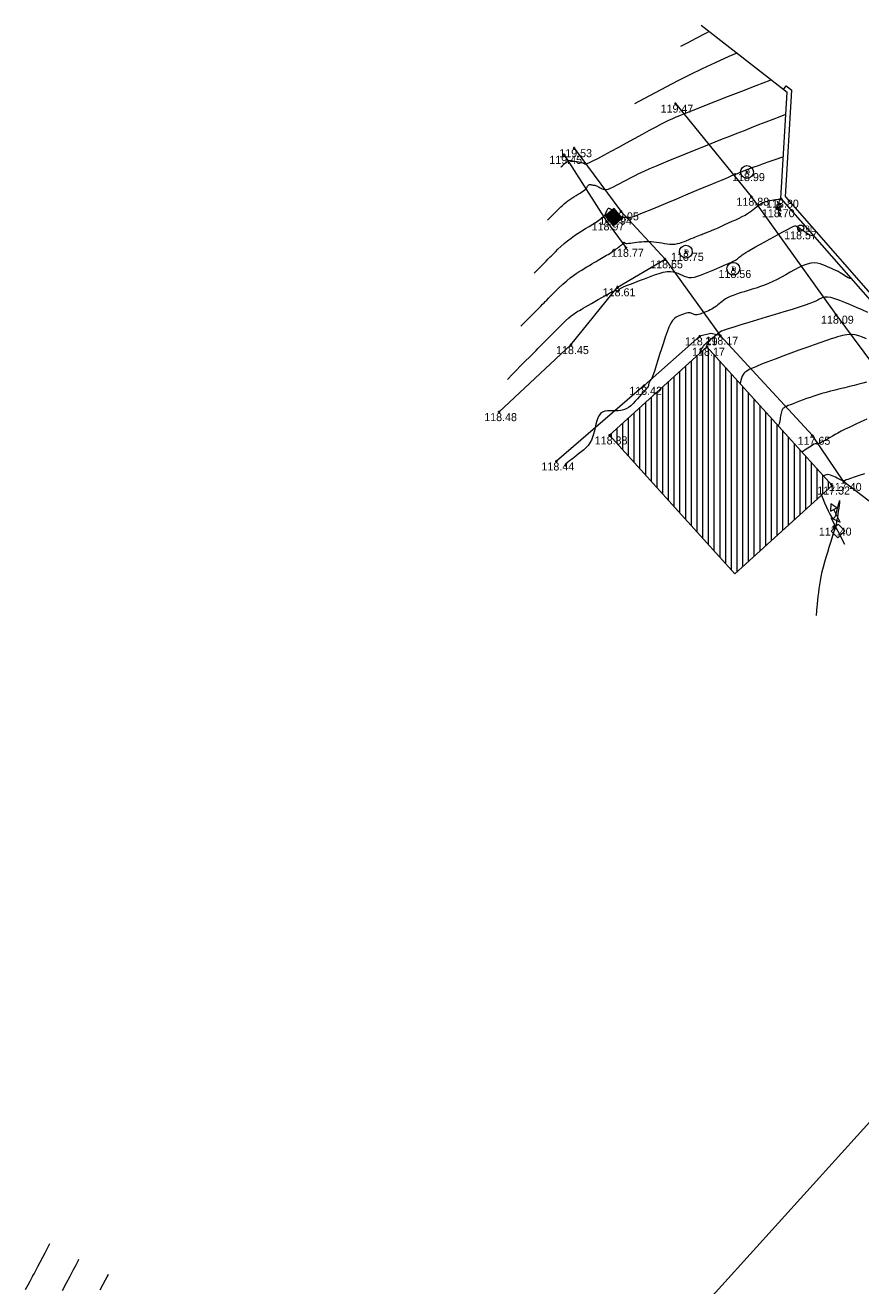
# Model space of a CAD drawing. Extents: x -196763 to -87623, y -65703 to -55832.
# Drawn here: x -87729.2 to -87692.5, y -65492.2 to -65437 of the extents above; entities that cross this region are included whole.
import ezdxf
from ezdxf.enums import TextEntityAlignment as Align

# ---------------------------------------------------------------- set-up
doc = ezdxf.new("R2010")
doc.units = 0
doc.header["$MEASUREMENT"] = 0
doc.header["$PDMODE"] = 34
doc.header["$PDSIZE"] = 0.05
for name, color, linetype in [('0_PROPfinal', 4, 'Continuous'), ('AG_BOCA_INCENDIO', 7, 'Continuous'), ('CV', 8, 'Continuous'), ('CVD', 6, 'Continuous'), ('LEVTP_BERMA', 6, 'Continuous'), ('LEVTP_EDIF', 3, 'Continuous'), ('LEVTP_ELEC_POSTE_MEDIA_TENSAO', 7, 'Continuous'), ('LEVTP_MURO', 1, 'Continuous'), ('LEVTP_SAN_DOM_CX', 7, 'Continuous'), ('LEVTP_SAN_PLUV_SARJETA', 7, 'Continuous'), ('POINTS', 2, 'Continuous'), ('Z', 1, 'Continuous')]:
    doc.layers.add(name, color=color, linetype=linetype)
doc.styles.add('TIMES NEW ROMAN', font='times.ttf')

# ---------------------------------------------------------------- blocks, each defined once
blk = doc.blocks.new('BOCA DE INCENDIO REDONDA')
at = {"layer": 'AG_BOCA_INCENDIO'}
blk.add_circle((0, 0), 0.134, dxfattribs=at)
at = {"layer": 'AG_BOCA_INCENDIO', "style": 'TIMES NEW ROMAN'}
blk.add_text('BI', height=0.2, dxfattribs=at).set_placement((0.197, -0.097))
blk = doc.blocks.new('POSTE MEDIA TENSAO')
at = {"layer": 'LEVTP_ELEC_POSTE_MEDIA_TENSAO'}
for p, q in [((-0.092, -0.29), (0.092, 0.29)), ((0.092, 0.29), (0.158, 0.094)), ((0.158, 0.094), (0.246, 0.366))]:
    blk.add_line(p, q, dxfattribs=at)
blk.add_lwpolyline([(0.285, 0.492), (0.177, 0.391), (0.318, 0.348)], close=True, dxfattribs=at)
for points in [[(-0.1, 0.095), (0.1, 0.095)], [(-0.1, -0.095), (-0.1, 0.095)], [(0.1, -0.095), (0.1, 0.095)], [(-0.1, -0.095), (0.1, -0.095)]]:
    blk.add_lwpolyline(points, dxfattribs=at)
blk = doc.blocks.new('SARG RECT')
at = {"layer": 'LEVTP_SAN_PLUV_SARJETA'}
for p, q in [((-0.348, 0.348), (-0.348, 0)), ((0.348, 0.348), (-0.348, 0.348)), ((0.348, 0.29), (-0.348, 0.29)), ((0.348, 0.232), (-0.348, 0.232)), ((0.348, 0.174), (-0.348, 0.174)), ((0.348, 0.116), (-0.348, 0.116)), ((0.348, 0.058), (-0.348, 0.058)), ((-0.348, 0), (0.348, 0)), ((0.348, 0), (0.348, 0.348))]:
    blk.add_line(p, q, dxfattribs=at)
blk = doc.blocks.new('CX DOM RED')
at = {"layer": 'LEVTP_SAN_DOM_CX'}
blk.add_circle((118.482, -75.333), 0.28, dxfattribs=at)
at = {"layer": 'LEVTP_SAN_DOM_CX', "style": 'TIMES NEW ROMAN'}
blk.add_text('D', height=0.2, dxfattribs=at).set_placement((118.389, -75.43))

msp = doc.modelspace()

# ---------------------------------------------------------------- hatches: boundary and pattern name
at = {"layer": 'LEVTP_EDIF', "linetype": 'Continuous'}
h = msp.add_hatch(dxfattribs=at)
h.set_pattern_fill('ANSI31', color=5, scale=2, angle=45)
h.set_pattern_definition([(90, (134.19676, 148.2944), (-0.25, -8e-13), [])])
h.paths.add_polyline_path([(-87699.374, -65451.011), (-87703.631, -65454.886), (-87698.159, -65460.951), (-87693.902, -65457.076)])
h.paths.add_polyline_path([(-87701.156, -65456.362), (-87695.534, -65456.362), (-87695.534, -65455.508), (-87701.156, -65455.508)], flags=24)

# ---------------------------------------------------------------- linework, layer by layer
at = {"layer": '0_PROPfinal', "linetype": 'Continuous'}
msp.add_ray((-87789.64, -65592.525), (0.6709838, 0.741472), dxfattribs=at)
at = {"layer": 'CV', "linetype": 'Continuous'}
for points in [[(-87699.275, -65437.23, 0), (-87699.437, -65437.317, 0), (-87699.857, -65437.54, 0), (-87700.237, -65437.738, 0), (-87700.531, -65437.885, 0)], [(-87698.061, -65438.177, 0), (-87698.418, -65438.327, 0), (-87699.018, -65438.591, 0), (-87699.018, -65438.591, 0), (-87699.584, -65438.854, 0), (-87700.123, -65439.119, 0), (-87700.641, -65439.383, 0), (-87701.144, -65439.648, 0), (-87701.641, -65439.913, 0), (-87701.641, -65439.913, 0), (-87702.133, -65440.175, 0), (-87702.548, -65440.395, 0)], [(-87705.754, -65443.158, 0), (-87705.742, -65443.145, 0), (-87705.733, -65443.136, 0), (-87705.722, -65443.125, 0), (-87705.711, -65443.114, 0), (-87705.7, -65443.103, 0), (-87705.691, -65443.094, 0), (-87705.691, -65443.094, 0), (-87705.685, -65443.088, 0), (-87705.681, -65443.083, 0), (-87705.677, -65443.08, 0), (-87705.672, -65443.075, 0), (-87705.666, -65443.069, 0), (-87705.666, -65443.069, 0), (-87705.657, -65443.06, 0), (-87705.646, -65443.048, 0), (-87705.632, -65443.036, 0), (-87705.617, -65443.022, 0), (-87705.602, -65443.009, 0), (-87705.602, -65443.009, 0), (-87705.586, -65442.997, 0), (-87705.569, -65442.985, 0), (-87705.552, -65442.975, 0), (-87705.536, -65442.964, 0), (-87705.519, -65442.954, 0), (-87705.519, -65442.954, 0), (-87705.502, -65442.943, 0), (-87705.486, -65442.933, 0), (-87705.471, -65442.924, 0), (-87705.458, -65442.915, 0), (-87705.447, -65442.907, 0), (-87705.447, -65442.907, 0), (-87705.439, -65442.901, 0), (-87705.434, -65442.895, 0), (-87705.43, -65442.89, 0), (-87705.427, -65442.885, 0), (-87705.426, -65442.881, 0), (-87705.426, -65442.881, 0), (-87705.423, -65442.877, 0), (-87705.419, -65442.873, 0), (-87705.41, -65442.871, 0), (-87705.393, -65442.87, 0), (-87705.367, -65442.872, 0), (-87705.367, -65442.872, 0), (-87705.33, -65442.876, 0), (-87705.284, -65442.882, 0), (-87705.23, -65442.891, 0), (-87705.172, -65442.9, 0), (-87705.111, -65442.91, 0), (-87705.111, -65442.91, 0), (-87705.05, -65442.92, 0), (-87704.991, -65442.93, 0), (-87704.936, -65442.94, 0), (-87704.886, -65442.95, 0), (-87704.843, -65442.96, 0), (-87704.843, -65442.96, 0), (-87704.808, -65442.969, 0), (-87704.78, -65442.979, 0), (-87704.758, -65442.989, 0), (-87704.739, -65442.998, 0), (-87704.722, -65443.008, 0), (-87704.722, -65443.008, 0), (-87704.703, -65443.016, 0), (-87704.671, -65443.016, 0), (-87704.612, -65443, 0), (-87704.513, -65442.96, 0), (-87704.36, -65442.887, 0), (-87704.36, -65442.887, 0), (-87704.145, -65442.777, 0), (-87703.877, -65442.634, 0), (-87703.569, -65442.467, 0), (-87703.234, -65442.284, 0), (-87702.885, -65442.093, 0), (-87702.885, -65442.093, 0), (-87702.536, -65441.902, 0), (-87702.198, -65441.717, 0), (-87701.881, -65441.545, 0), (-87701.597, -65441.392, 0), (-87701.356, -65441.264, 0), (-87701.356, -65441.264, 0), (-87701.164, -65441.166, 0), (-87701.016, -65441.093, 0), (-87700.9, -65441.04, 0), (-87700.806, -65440.999, 0), (-87700.722, -65440.964, 0), (-87700.722, -65440.964, 0), (-87700.636, -65440.929, 0), (-87700.53, -65440.886, 0), (-87700.38, -65440.827, 0), (-87700.166, -65440.742, 0), (-87699.867, -65440.624, 0), (-87699.867, -65440.624, 0), (-87699.468, -65440.467, 0), (-87698.983, -65440.277, 0), (-87698.434, -65440.063, 0), (-87697.842, -65439.831, 0), (-87697.229, -65439.591, 0), (-87697.229, -65439.591, 0), (-87696.615, -65439.351, 0), (-87696.576, -65439.335, 0)], [(-87706.341, -65445.479, 0), (-87706.275, -65445.411, 0), (-87706.228, -65445.364, 0), (-87706.172, -65445.307, 0), (-87706.112, -65445.247, 0), (-87706.056, -65445.19, 0), (-87706.009, -65445.143, 0), (-87706.009, -65445.143, 0), (-87705.976, -65445.109, 0), (-87705.953, -65445.086, 0), (-87705.932, -65445.065, 0), (-87705.909, -65445.042, 0), (-87705.876, -65445.008, 0), (-87705.876, -65445.008, 0), (-87705.829, -65444.961, 0), (-87705.768, -65444.901, 0), (-87705.697, -65444.834, 0), (-87705.619, -65444.764, 0), (-87705.536, -65444.695, 0), (-87705.536, -65444.695, 0), (-87705.451, -65444.63, 0), (-87705.364, -65444.569, 0), (-87705.276, -65444.511, 0), (-87705.188, -65444.456, 0), (-87705.099, -65444.401, 0), (-87705.099, -65444.401, 0), (-87705.011, -65444.347, 0), (-87704.925, -65444.295, 0), (-87704.846, -65444.245, 0), (-87704.777, -65444.198, 0), (-87704.721, -65444.157, 0), (-87704.721, -65444.157, 0), (-87704.679, -65444.122, 0), (-87704.65, -65444.091, 0), (-87704.63, -65444.065, 0), (-87704.617, -65444.041, 0), (-87704.607, -65444.018, 0), (-87704.607, -65444.018, 0), (-87704.598, -65443.996, 0), (-87704.587, -65443.975, 0), (-87704.574, -65443.956, 0), (-87704.559, -65443.941, 0), (-87704.539, -65443.93, 0), (-87704.539, -65443.93, 0), (-87704.515, -65443.924, 0), (-87704.486, -65443.923, 0), (-87704.455, -65443.925, 0), (-87704.421, -65443.929, 0), (-87704.387, -65443.935, 0), (-87704.387, -65443.935, 0), (-87704.352, -65443.941, 0), (-87704.317, -65443.947, 0), (-87704.281, -65443.955, 0), (-87704.244, -65443.966, 0), (-87704.206, -65443.979, 0), (-87704.206, -65443.979, 0), (-87704.167, -65443.996, 0), (-87704.126, -65444.016, 0), (-87704.084, -65444.038, 0), (-87704.041, -65444.062, 0), (-87703.998, -65444.086, 0), (-87703.998, -65444.086, 0), (-87703.954, -65444.11, 0), (-87703.906, -65444.129, 0), (-87703.849, -65444.14, 0), (-87703.78, -65444.138, 0), (-87703.693, -65444.119, 0), (-87703.693, -65444.119, 0), (-87703.585, -65444.08, 0), (-87703.461, -65444.023, 0), (-87703.323, -65443.954, 0), (-87703.177, -65443.876, 0), (-87703.026, -65443.794, 0), (-87703.026, -65443.794, 0), (-87702.873, -65443.71, 0), (-87702.714, -65443.625, 0), (-87702.54, -65443.535, 0), (-87702.346, -65443.44, 0), (-87702.123, -65443.337, 0), (-87702.123, -65443.337, 0), (-87701.868, -65443.224, 0), (-87701.585, -65443.103, 0), (-87701.281, -65442.976, 0), (-87700.963, -65442.845, 0), (-87700.638, -65442.712, 0), (-87700.638, -65442.712, 0), (-87700.312, -65442.579, 0), (-87699.986, -65442.446, 0), (-87699.661, -65442.314, 0), (-87699.338, -65442.183, 0), (-87699.015, -65442.054, 0), (-87699.015, -65442.054, 0), (-87698.694, -65441.926, 0), (-87698.375, -65441.8, 0), (-87698.056, -65441.675, 0), (-87697.739, -65441.55, 0), (-87697.421, -65441.426, 0), (-87697.421, -65441.426, 0), (-87697.104, -65441.302, 0), (-87696.79, -65441.18, 0), (-87696.48, -65441.059, 0), (-87696.176, -65440.943, 0), (-87695.924, -65440.847, 0)], [(-87707.515, -65450.12, 0), (-87707.341, -65449.944, 0), (-87707.218, -65449.82, 0), (-87707.071, -65449.671, 0), (-87706.915, -65449.513, 0), (-87706.767, -65449.364, 0), (-87706.644, -65449.24, 0), (-87706.644, -65449.24, 0), (-87706.558, -65449.152, 0), (-87706.497, -65449.09, 0), (-87706.444, -65449.037, 0), (-87706.382, -65448.975, 0), (-87706.296, -65448.888, 0), (-87706.296, -65448.888, 0), (-87706.173, -65448.763, 0), (-87706.02, -65448.611, 0), (-87705.849, -65448.444, 0), (-87705.673, -65448.278, 0), (-87705.504, -65448.125, 0), (-87705.504, -65448.125, 0), (-87705.351, -65447.998, 0), (-87705.213, -65447.893, 0), (-87705.086, -65447.806, 0), (-87704.967, -65447.729, 0), (-87704.852, -65447.658, 0), (-87704.852, -65447.658, 0), (-87704.738, -65447.589, 0), (-87704.625, -65447.52, 0), (-87704.516, -65447.454, 0), (-87704.411, -65447.391, 0), (-87704.313, -65447.332, 0), (-87704.313, -65447.332, 0), (-87704.222, -65447.279, 0), (-87704.138, -65447.23, 0), (-87704.059, -65447.184, 0), (-87703.983, -65447.141, 0), (-87703.909, -65447.099, 0), (-87703.909, -65447.099, 0), (-87703.835, -65447.057, 0), (-87703.762, -65447.015, 0), (-87703.691, -65446.973, 0), (-87703.623, -65446.932, 0), (-87703.558, -65446.892, 0), (-87703.558, -65446.892, 0), (-87703.499, -65446.852, 0), (-87703.443, -65446.814, 0), (-87703.39, -65446.775, 0), (-87703.339, -65446.737, 0), (-87703.289, -65446.7, 0), (-87703.289, -65446.7, 0), (-87703.24, -65446.662, 0), (-87703.192, -65446.626, 0), (-87703.149, -65446.592, 0), (-87703.11, -65446.561, 0), (-87703.079, -65446.536, 0), (-87703.079, -65446.536, 0), (-87703.057, -65446.516, 0), (-87703.043, -65446.501, 0), (-87703.033, -65446.489, 0), (-87703.028, -65446.479, 0), (-87703.024, -65446.471, 0), (-87703.024, -65446.471, 0), (-87703.021, -65446.464, 0), (-87703.018, -65446.456, 0), (-87703.014, -65446.45, 0), (-87703.01, -65446.446, 0), (-87703.005, -65446.445, 0), (-87703.005, -65446.445, 0), (-87703, -65446.446, 0), (-87702.994, -65446.45, 0), (-87702.987, -65446.456, 0), (-87702.981, -65446.463, 0), (-87702.974, -65446.471, 0), (-87702.974, -65446.471, 0), (-87702.966, -65446.478, 0), (-87702.955, -65446.485, 0), (-87702.936, -65446.49, 0), (-87702.907, -65446.493, 0), (-87702.862, -65446.492, 0), (-87702.862, -65446.492, 0), (-87702.8, -65446.488, 0), (-87702.723, -65446.48, 0), (-87702.635, -65446.47, 0), (-87702.54, -65446.458, 0), (-87702.441, -65446.445, 0), (-87702.441, -65446.445, 0), (-87702.341, -65446.432, 0), (-87702.241, -65446.42, 0), (-87702.139, -65446.412, 0), (-87702.034, -65446.407, 0), (-87701.927, -65446.407, 0), (-87701.927, -65446.407, 0), (-87701.815, -65446.413, 0), (-87701.701, -65446.424, 0), (-87701.584, -65446.44, 0), (-87701.465, -65446.457, 0), (-87701.346, -65446.477, 0), (-87701.346, -65446.477, 0), (-87701.227, -65446.496, 0), (-87701.108, -65446.512, 0), (-87700.991, -65446.524, 0), (-87700.877, -65446.528, 0), (-87700.766, -65446.523, 0), (-87700.766, -65446.523, 0), (-87700.659, -65446.506, 0), (-87700.555, -65446.479, 0), (-87700.453, -65446.445, 0), (-87700.353, -65446.407, 0), (-87700.254, -65446.365, 0), (-87700.254, -65446.365, 0), (-87700.155, -65446.324, 0), (-87700.058, -65446.283, 0), (-87699.965, -65446.244, 0), (-87699.878, -65446.208, 0), (-87699.797, -65446.175, 0), (-87699.797, -65446.175, 0), (-87699.726, -65446.147, 0), (-87699.662, -65446.122, 0), (-87699.603, -65446.099, 0), (-87699.548, -65446.078, 0), (-87699.495, -65446.059, 0), (-87699.495, -65446.059, 0), (-87699.441, -65446.038, 0), (-87699.383, -65446.016, 0), (-87699.317, -65445.99, 0), (-87699.237, -65445.957, 0), (-87699.141, -65445.917, 0), (-87699.141, -65445.917, 0), (-87699.025, -65445.866, 0), (-87698.891, -65445.807, 0), (-87698.745, -65445.742, 0), (-87698.59, -65445.672, 0), (-87698.431, -65445.601, 0), (-87698.431, -65445.601, 0), (-87698.271, -65445.529, 0), (-87698.116, -65445.458, 0), (-87697.967, -65445.388, 0), (-87697.829, -65445.319, 0), (-87697.706, -65445.254, 0), (-87697.706, -65445.254, 0), (-87697.6, -65445.191, 0), (-87697.507, -65445.13, 0), (-87697.426, -65445.072, 0), (-87697.352, -65445.014, 0), (-87697.282, -65444.957, 0), (-87697.282, -65444.957, 0), (-87697.212, -65444.901, 0), (-87697.141, -65444.846, 0), (-87697.07, -65444.795, 0), (-87696.998, -65444.749, 0), (-87696.924, -65444.71, 0), (-87696.924, -65444.71, 0), (-87696.849, -65444.679, 0), (-87696.772, -65444.655, 0), (-87696.694, -65444.636, 0), (-87696.616, -65444.621, 0), (-87696.537, -65444.608, 0), (-87696.537, -65444.608, 0), (-87696.458, -65444.594, 0), (-87696.383, -65444.582, 0), (-87696.314, -65444.57, 0), (-87696.254, -65444.561, 0), (-87696.207, -65444.553, 0), (-87696.207, -65444.553, 0), (-87696.174, -65444.548, 0), (-87696.154, -65444.545, 0), (-87696.143, -65444.544, 0), (-87696.138, -65444.543, 0), (-87696.136, -65444.544, 0), (-87696.136, -65444.544, 0), (-87696.135, -65444.544, 0), (-87696.134, -65444.544, 0), (-87696.133, -65444.545, 0), (-87696.132, -65444.545, 0), (-87696.131, -65444.546, 0), (-87696.131, -65444.546, 0), (-87696.13, -65444.546, 0), (-87696.129, -65444.547, 0), (-87696.128, -65444.547, 0), (-87696.127, -65444.548, 0), (-87696.126, -65444.549, 0), (-87696.126, -65444.549, 0), (-87696.125, -65444.548, 0)], [(-87708.102, -65452.441, 0), (-87707.874, -65452.21, 0), (-87707.714, -65452.048, 0), (-87707.52, -65451.852, 0), (-87707.316, -65451.646, 0), (-87707.123, -65451.45, 0), (-87706.962, -65451.288, 0), (-87706.962, -65451.288, 0), (-87706.849, -65451.174, 0), (-87706.769, -65451.093, 0), (-87706.699, -65451.023, 0), (-87706.619, -65450.942, 0), (-87706.506, -65450.827, 0), (-87706.506, -65450.827, 0), (-87706.345, -65450.665, 0), (-87706.149, -65450.468, 0), (-87705.939, -65450.258, 0), (-87705.733, -65450.055, 0), (-87705.553, -65449.88, 0), (-87705.553, -65449.88, 0), (-87705.412, -65449.75, 0), (-87705.308, -65449.659, 0), (-87705.23, -65449.598, 0), (-87705.17, -65449.556, 0), (-87705.119, -65449.525, 0), (-87705.119, -65449.525, 0), (-87705.069, -65449.494, 0), (-87705.015, -65449.462, 0), (-87704.953, -65449.425, 0), (-87704.879, -65449.381, 0), (-87704.789, -65449.329, 0), (-87704.789, -65449.329, 0), (-87704.681, -65449.266, 0), (-87704.556, -65449.195, 0), (-87704.419, -65449.117, 0), (-87704.274, -65449.035, 0), (-87704.126, -65448.95, 0), (-87704.126, -65448.95, 0), (-87703.977, -65448.866, 0), (-87703.834, -65448.785, 0), (-87703.702, -65448.712, 0), (-87703.586, -65448.649, 0), (-87703.492, -65448.601, 0), (-87703.492, -65448.601, 0), (-87703.423, -65448.57, 0), (-87703.375, -65448.553, 0), (-87703.344, -65448.547, 0), (-87703.323, -65448.548, 0), (-87703.308, -65448.552, 0), (-87703.308, -65448.552, 0), (-87703.294, -65448.557, 0), (-87703.28, -65448.562, 0), (-87703.267, -65448.565, 0), (-87703.256, -65448.566, 0), (-87703.246, -65448.564, 0), (-87703.246, -65448.564, 0), (-87703.238, -65448.559, 0), (-87703.231, -65448.551, 0), (-87703.226, -65448.541, 0), (-87703.222, -65448.53, 0), (-87703.218, -65448.518, 0), (-87703.218, -65448.518, 0), (-87703.213, -65448.505, 0), (-87703.199, -65448.49, 0), (-87703.168, -65448.468, 0), (-87703.111, -65448.439, 0), (-87703.02, -65448.397, 0), (-87703.02, -65448.397, 0), (-87702.888, -65448.342, 0), (-87702.723, -65448.276, 0), (-87702.531, -65448.201, 0), (-87702.322, -65448.12, 0), (-87702.105, -65448.037, 0), (-87702.105, -65448.037, 0), (-87701.887, -65447.954, 0), (-87701.674, -65447.876, 0), (-87701.471, -65447.808, 0), (-87701.284, -65447.756, 0), (-87701.117, -65447.724, 0), (-87701.117, -65447.724, 0), (-87700.973, -65447.717, 0), (-87700.851, -65447.731, 0), (-87700.743, -65447.76, 0), (-87700.646, -65447.799, 0), (-87700.553, -65447.843, 0), (-87700.553, -65447.843, 0), (-87700.462, -65447.888, 0), (-87700.368, -65447.929, 0), (-87700.269, -65447.96, 0), (-87700.164, -65447.98, 0), (-87700.05, -65447.982, 0), (-87700.05, -65447.982, 0), (-87699.925, -65447.964, 0), (-87699.792, -65447.929, 0), (-87699.652, -65447.881, 0), (-87699.507, -65447.825, 0), (-87699.361, -65447.765, 0), (-87699.361, -65447.765, 0), (-87699.214, -65447.704, 0), (-87699.072, -65447.645, 0), (-87698.937, -65447.588, 0), (-87698.814, -65447.537, 0), (-87698.706, -65447.491, 0), (-87698.706, -65447.491, 0), (-87698.617, -65447.453, 0), (-87698.543, -65447.421, 0), (-87698.48, -65447.394, 0), (-87698.426, -65447.37, 0), (-87698.375, -65447.347, 0), (-87698.375, -65447.347, 0), (-87698.326, -65447.325, 0), (-87698.276, -65447.302, 0), (-87698.227, -65447.278, 0), (-87698.18, -65447.253, 0), (-87698.133, -65447.226, 0), (-87698.133, -65447.226, 0), (-87698.088, -65447.197, 0), (-87698.045, -65447.166, 0), (-87698.003, -65447.134, 0), (-87697.961, -65447.101, 0), (-87697.92, -65447.068, 0), (-87697.92, -65447.068, 0), (-87697.878, -65447.034, 0), (-87697.829, -65446.996, 0), (-87697.765, -65446.952, 0), (-87697.681, -65446.898, 0), (-87697.569, -65446.829, 0), (-87697.569, -65446.829, 0), (-87697.424, -65446.745, 0), (-87697.251, -65446.647, 0), (-87697.057, -65446.539, 0), (-87696.85, -65446.423, 0), (-87696.635, -65446.305, 0), (-87696.635, -65446.305, 0), (-87696.42, -65446.186, 0), (-87696.214, -65446.073, 0), (-87696.024, -65445.969, 0), (-87695.858, -65445.88, 0), (-87695.726, -65445.811, 0), (-87695.726, -65445.811, 0), (-87695.631, -65445.765, 0), (-87695.57, -65445.739, 0), (-87695.532, -65445.727, 0), (-87695.512, -65445.725, 0), (-87695.499, -65445.728, 0), (-87695.499, -65445.728, 0), (-87695.488, -65445.732, 0), (-87695.473, -65445.738, 0), (-87695.452, -65445.75, 0), (-87695.421, -65445.768, 0), (-87695.377, -65445.795, 0), (-87695.377, -65445.795, 0), (-87695.319, -65445.833, 0), (-87695.248, -65445.88, 0), (-87695.167, -65445.934, 0), (-87695.081, -65445.993, 0), (-87694.99, -65446.054, 0), (-87694.99, -65446.054, 0), (-87694.894, -65446.113, 0), (-87694.76, -65446.154, 0), (-87694.718, -65446.155, 0)], [(-87693.077, -65448.03, 0), (-87693.118, -65448.027, 0), (-87693.207, -65447.995, 0), (-87693.275, -65447.954, 0), (-87693.275, -65447.954, 0), (-87693.339, -65447.91, 0), (-87693.406, -65447.866, 0), (-87693.477, -65447.821, 0), (-87693.555, -65447.776, 0), (-87693.641, -65447.729, 0), (-87693.641, -65447.729, 0), (-87693.737, -65447.681, 0), (-87693.842, -65447.631, 0), (-87693.954, -65447.581, 0), (-87694.069, -65447.53, 0), (-87694.187, -65447.478, 0), (-87694.187, -65447.478, 0), (-87694.305, -65447.428, 0), (-87694.427, -65447.384, 0), (-87694.554, -65447.353, 0), (-87694.69, -65447.341, 0), (-87694.838, -65447.354, 0), (-87694.838, -65447.354, 0), (-87694.999, -65447.396, 0), (-87695.173, -65447.464, 0), (-87695.354, -65447.55, 0), (-87695.542, -65447.65, 0), (-87695.733, -65447.755, 0), (-87695.733, -65447.755, 0), (-87695.923, -65447.862, 0), (-87696.114, -65447.966, 0), (-87696.303, -65448.066, 0), (-87696.491, -65448.159, 0), (-87696.676, -65448.244, 0), (-87696.676, -65448.244, 0), (-87696.859, -65448.319, 0), (-87697.039, -65448.386, 0), (-87697.217, -65448.446, 0), (-87697.395, -65448.501, 0), (-87697.572, -65448.555, 0), (-87697.572, -65448.555, 0), (-87697.748, -65448.608, 0), (-87697.919, -65448.661, 0), (-87698.082, -65448.714, 0), (-87698.231, -65448.767, 0), (-87698.361, -65448.82, 0), (-87698.361, -65448.82, 0), (-87698.471, -65448.873, 0), (-87698.562, -65448.926, 0), (-87698.639, -65448.979, 0), (-87698.708, -65449.031, 0), (-87698.771, -65449.084, 0), (-87698.771, -65449.084, 0), (-87698.835, -65449.137, 0), (-87698.898, -65449.188, 0), (-87698.963, -65449.238, 0), (-87699.029, -65449.286, 0), (-87699.097, -65449.33, 0), (-87699.097, -65449.33, 0), (-87699.167, -65449.369, 0), (-87699.239, -65449.406, 0), (-87699.312, -65449.44, 0), (-87699.386, -65449.472, 0), (-87699.461, -65449.503, 0), (-87699.461, -65449.503, 0), (-87699.536, -65449.534, 0), (-87699.609, -65449.563, 0), (-87699.678, -65449.588, 0), (-87699.743, -65449.607, 0), (-87699.801, -65449.619, 0), (-87699.801, -65449.619, 0), (-87699.851, -65449.622, 0), (-87699.894, -65449.618, 0), (-87699.933, -65449.607, 0), (-87699.968, -65449.593, 0), (-87700.001, -65449.577, 0), (-87700.001, -65449.577, 0), (-87700.034, -65449.561, 0), (-87700.069, -65449.547, 0), (-87700.108, -65449.536, 0), (-87700.152, -65449.531, 0), (-87700.204, -65449.534, 0), (-87700.204, -65449.534, 0), (-87700.264, -65449.545, 0), (-87700.332, -65449.564, 0), (-87700.405, -65449.589, 0), (-87700.482, -65449.617, 0), (-87700.56, -65449.647, 0), (-87700.56, -65449.647, 0), (-87700.639, -65449.679, 0), (-87700.718, -65449.72, 0), (-87700.798, -65449.779, 0), (-87700.877, -65449.866, 0), (-87700.957, -65449.99, 0), (-87700.957, -65449.99, 0), (-87701.038, -65450.157, 0), (-87701.118, -65450.361, 0), (-87701.199, -65450.592, 0), (-87701.281, -65450.841, 0), (-87701.362, -65451.1, 0), (-87701.362, -65451.1, 0), (-87701.443, -65451.359, 0), (-87701.521, -65451.608, 0), (-87701.594, -65451.838, 0), (-87701.659, -65452.039, 0), (-87701.713, -65452.201, 0), (-87701.713, -65452.201, 0), (-87701.755, -65452.317, 0), (-87701.785, -65452.395, 0), (-87701.808, -65452.444, 0), (-87701.826, -65452.474, 0), (-87701.84, -65452.494, 0), (-87701.84, -65452.494, 0), (-87701.854, -65452.512, 0), (-87701.868, -65452.531, 0), (-87701.881, -65452.549, 0), (-87701.892, -65452.567, 0), (-87701.902, -65452.586, 0), (-87701.902, -65452.586, 0), (-87701.909, -65452.604, 0), (-87701.915, -65452.622, 0), (-87701.919, -65452.641, 0), (-87701.923, -65452.659, 0), (-87701.925, -65452.678, 0), (-87701.925, -65452.678, 0), (-87701.929, -65452.697, 0), (-87701.936, -65452.719, 0), (-87701.95, -65452.749, 0), (-87701.976, -65452.789, 0), (-87702.016, -65452.842, 0), (-87702.016, -65452.842, 0), (-87702.074, -65452.912, 0), (-87702.146, -65452.996, 0), (-87702.23, -65453.09, 0), (-87702.32, -65453.191, 0), (-87702.415, -65453.296, 0), (-87702.415, -65453.296, 0), (-87702.51, -65453.4, 0), (-87702.607, -65453.5, 0), (-87702.705, -65453.592, 0), (-87702.806, -65453.671, 0), (-87702.912, -65453.732, 0), (-87702.912, -65453.732, 0), (-87703.022, -65453.774, 0), (-87703.136, -65453.798, 0), (-87703.253, -65453.81, 0), (-87703.372, -65453.813, 0), (-87703.492, -65453.812, 0), (-87703.492, -65453.812, 0), (-87703.612, -65453.811, 0), (-87703.728, -65453.817, 0), (-87703.838, -65453.834, 0), (-87703.937, -65453.869, 0), (-87704.022, -65453.927, 0), (-87704.022, -65453.927, 0), (-87704.09, -65454.014, 0), (-87704.145, -65454.124, 0), (-87704.189, -65454.253, 0), (-87704.227, -65454.393, 0), (-87704.26, -65454.539, 0), (-87704.26, -65454.539, 0), (-87704.294, -65454.686, 0), (-87704.331, -65454.83, 0), (-87704.374, -65454.969, 0), (-87704.427, -65455.101, 0), (-87704.492, -65455.223, 0), (-87704.492, -65455.223, 0), (-87704.572, -65455.333, 0), (-87704.664, -65455.434, 0), (-87704.765, -65455.526, 0), (-87704.873, -65455.614, 0), (-87704.984, -65455.699, 0), (-87704.984, -65455.699, 0), (-87705.095, -65455.784, 0), (-87705.201, -65455.865, 0), (-87705.299, -65455.94, 0), (-87705.383, -65456.006, 0), (-87705.451, -65456.059, 0), (-87705.451, -65456.059, 0), (-87705.497, -65456.098, 0), (-87705.526, -65456.125, 0), (-87705.543, -65456.142, 0), (-87705.55, -65456.153, 0), (-87705.553, -65456.161, 0), (-87705.553, -65456.161, 0), (-87705.555, -65456.169, 0), (-87705.557, -65456.176, 0), (-87705.559, -65456.184, 0), (-87705.561, -65456.191, 0), (-87705.563, -65456.198, 0), (-87705.563, -65456.198, 0), (-87705.564, -65456.204, 0), (-87705.565, -65456.21, 0), (-87705.566, -65456.216, 0), (-87705.567, -65456.222, 0), (-87705.567, -65456.228, 0), (-87705.567, -65456.228, 0), (-87705.568, -65456.234, 0), (-87705.568, -65456.239, 0), (-87705.569, -65456.244, 0), (-87705.569, -65456.248, 0), (-87705.57, -65456.252, 0), (-87705.57, -65456.252, 0), (-87705.57, -65456.254, 0), (-87705.57, -65456.256, 0), (-87705.57, -65456.256, 0)], [(-87692.34, -65449.513, 0), (-87692.584, -65449.406, 0), (-87692.838, -65449.296, 0), (-87692.838, -65449.296, 0), (-87693.092, -65449.186, 0), (-87693.339, -65449.082, 0), (-87693.57, -65448.99, 0), (-87693.78, -65448.916, 0), (-87693.959, -65448.866, 0), (-87693.959, -65448.866, 0), (-87694.104, -65448.844, 0), (-87694.22, -65448.846, 0), (-87694.312, -65448.865, 0), (-87694.39, -65448.897, 0), (-87694.461, -65448.935, 0), (-87694.461, -65448.935, 0), (-87694.532, -65448.974, 0), (-87694.617, -65449.016, 0), (-87694.727, -65449.065, 0), (-87694.877, -65449.124, 0), (-87695.078, -65449.195, 0), (-87695.078, -65449.195, 0), (-87695.34, -65449.281, 0), (-87695.654, -65449.379, 0), (-87696.007, -65449.488, 0), (-87696.386, -65449.602, 0), (-87696.778, -65449.72, 0), (-87696.778, -65449.72, 0), (-87697.17, -65449.838, 0), (-87697.547, -65449.952, 0), (-87697.894, -65450.058, 0), (-87698.197, -65450.153, 0), (-87698.442, -65450.232, 0), (-87698.442, -65450.232, 0), (-87698.618, -65450.293, 0), (-87698.735, -65450.339, 0), (-87698.808, -65450.373, 0), (-87698.851, -65450.4, 0), (-87698.88, -65450.422, 0), (-87698.88, -65450.422, 0), (-87698.906, -65450.444, 0), (-87698.933, -65450.467, 0), (-87698.962, -65450.49, 0), (-87698.992, -65450.516, 0), (-87699.026, -65450.543, 0), (-87699.026, -65450.543, 0), (-87699.063, -65450.574, 0), (-87699.103, -65450.606, 0), (-87699.145, -65450.64, 0), (-87699.189, -65450.676, 0), (-87699.234, -65450.712, 0), (-87699.234, -65450.712, 0), (-87699.278, -65450.747, 0), (-87699.322, -65450.783, 0), (-87699.364, -65450.819, 0), (-87699.404, -65450.854, 0), (-87699.441, -65450.889, 0), (-87699.441, -65450.889, 0), (-87699.474, -65450.923, 0), (-87699.505, -65450.957, 0), (-87699.533, -65450.99, 0), (-87699.56, -65451.024, 0), (-87699.585, -65451.057, 0), (-87699.585, -65451.057, 0), (-87699.611, -65451.091, 0), (-87699.637, -65451.132, 0), (-87699.664, -65451.188, 0), (-87699.691, -65451.265, 0), (-87699.703, -65451.31, 0)], [(-87692.394, -65452.56, 0), (-87692.555, -65452.606, 0), (-87692.735, -65452.654, 0), (-87692.931, -65452.703, 0), (-87693.136, -65452.753, 0), (-87693.347, -65452.804, 0), (-87693.347, -65452.804, 0), (-87693.558, -65452.855, 0), (-87693.767, -65452.906, 0), (-87693.971, -65452.957, 0), (-87694.168, -65453.009, 0), (-87694.356, -65453.062, 0), (-87694.356, -65453.062, 0), (-87694.533, -65453.116, 0), (-87694.7, -65453.172, 0), (-87694.861, -65453.228, 0), (-87695.016, -65453.284, 0), (-87695.17, -65453.341, 0), (-87695.17, -65453.341, 0), (-87695.322, -65453.398, 0), (-87695.469, -65453.452, 0), (-87695.605, -65453.504, 0), (-87695.725, -65453.55, 0), (-87695.823, -65453.589, 0), (-87695.823, -65453.589, 0), (-87695.895, -65453.62, 0), (-87695.946, -65453.645, 0), (-87695.981, -65453.664, 0), (-87696.005, -65453.679, 0), (-87696.024, -65453.693, 0), (-87696.024, -65453.693, 0), (-87696.042, -65453.707, 0), (-87696.059, -65453.724, 0), (-87696.076, -65453.744, 0), (-87696.092, -65453.772, 0), (-87696.107, -65453.809, 0), (-87696.107, -65453.809, 0), (-87696.12, -65453.856, 0), (-87696.132, -65453.913, 0), (-87696.144, -65453.977, 0), (-87696.155, -65454.045, 0), (-87696.166, -65454.115, 0), (-87696.166, -65454.115, 0), (-87696.176, -65454.185, 0), (-87696.188, -65454.255, 0), (-87696.203, -65454.322, 0), (-87696.22, -65454.386, 0), (-87696.242, -65454.445, 0), (-87696.242, -65454.445, 0), (-87696.255, -65454.468, 0)], [(-87692.381, -65454.176, 0), (-87692.645, -65454.299, 0), (-87692.895, -65454.416, 0), (-87693.125, -65454.525, 0), (-87693.329, -65454.624, 0), (-87693.329, -65454.624, 0), (-87693.5, -65454.711, 0), (-87693.645, -65454.787, 0), (-87693.77, -65454.856, 0), (-87693.881, -65454.919, 0), (-87693.986, -65454.98, 0), (-87693.986, -65454.98, 0), (-87694.088, -65455.04, 0), (-87694.188, -65455.097, 0), (-87694.28, -65455.149, 0), (-87694.361, -65455.193, 0), (-87694.428, -65455.226, 0), (-87694.428, -65455.226, 0), (-87694.478, -65455.246, 0), (-87694.513, -65455.256, 0), (-87694.538, -65455.258, 0), (-87694.556, -65455.255, 0), (-87694.57, -65455.248, 0), (-87694.57, -65455.248, 0), (-87694.584, -65455.243, 0), (-87694.606, -65455.242, 0), (-87694.641, -65455.253, 0), (-87694.696, -65455.279, 0), (-87694.778, -65455.328, 0), (-87694.778, -65455.328, 0), (-87694.892, -65455.401, 0), (-87695.033, -65455.496, 0), (-87695.194, -65455.608, 0), (-87695.214, -65455.622, 0)], [(-87692.488, -65456.567, 0), (-87692.726, -65456.647, 0), (-87692.933, -65456.718, 0), (-87693.097, -65456.774, 0), (-87693.097, -65456.774, 0), (-87693.213, -65456.815, 0), (-87693.287, -65456.841, 0), (-87693.329, -65456.858, 0), (-87693.35, -65456.867, 0), (-87693.361, -65456.873, 0), (-87693.361, -65456.873, 0), (-87693.37, -65456.878, 0), (-87693.382, -65456.881, 0), (-87693.399, -65456.881, 0), (-87693.423, -65456.876, 0), (-87693.457, -65456.865, 0), (-87693.457, -65456.865, 0), (-87693.502, -65456.846, 0), (-87693.558, -65456.821, 0), (-87693.62, -65456.791, 0), (-87693.688, -65456.758, 0), (-87693.758, -65456.723, 0), (-87693.758, -65456.723, 0), (-87693.828, -65456.689, 0), (-87693.898, -65456.657, 0), (-87693.966, -65456.631, 0), (-87694.032, -65456.614, 0), (-87694.095, -65456.608, 0), (-87694.095, -65456.608, 0), (-87694.154, -65456.615, 0), (-87694.211, -65456.634, 0), (-87694.265, -65456.661, 0), (-87694.272, -65456.665, 0)], [(-87694.372, -65457.503, 0), (-87694.31, -65457.655, 0), (-87694.232, -65457.84, 0), (-87694.232, -65457.84, 0), (-87694.153, -65458.023, 0), (-87694.076, -65458.194, 0), (-87694.003, -65458.341, 0), (-87693.935, -65458.45, 0), (-87693.876, -65458.509, 0), (-87693.876, -65458.509, 0), (-87693.825, -65458.511, 0), (-87693.783, -65458.464, 0), (-87693.746, -65458.379, 0), (-87693.713, -65458.269, 0), (-87693.682, -65458.147, 0), (-87693.682, -65458.147, 0), (-87693.652, -65458.025, 0), (-87693.624, -65457.913, 0), (-87693.6, -65457.822, 0), (-87693.582, -65457.762, 0), (-87693.572, -65457.743, 0), (-87693.572, -65457.743, 0), (-87693.572, -65457.772, 0), (-87693.579, -65457.843, 0), (-87693.593, -65457.944, 0), (-87693.611, -65458.067, 0), (-87693.631, -65458.199, 0), (-87693.631, -65458.199, 0), (-87693.651, -65458.333, 0), (-87693.67, -65458.461, 0), (-87693.689, -65458.579, 0), (-87693.705, -65458.681, 0), (-87693.719, -65458.762, 0), (-87693.719, -65458.762, 0), (-87693.73, -65458.819, 0), (-87693.738, -65458.856, 0), (-87693.745, -65458.876, 0), (-87693.751, -65458.886, 0), (-87693.756, -65458.891, 0), (-87693.756, -65458.891, 0), (-87693.761, -65458.897, 0), (-87693.768, -65458.911, 0), (-87693.781, -65458.942, 0), (-87693.801, -65458.999, 0), (-87693.83, -65459.091, 0), (-87693.83, -65459.091, 0), (-87693.871, -65459.222, 0), (-87693.921, -65459.388, 0), (-87693.979, -65459.579, 0), (-87694.042, -65459.788, 0), (-87694.107, -65460.006, 0), (-87694.107, -65460.006, 0), (-87694.172, -65460.224, 0), (-87694.235, -65460.44, 0), (-87694.295, -65460.653, 0), (-87694.348, -65460.859, 0), (-87694.394, -65461.056, 0), (-87694.394, -65461.056, 0), (-87694.431, -65461.244, 0), (-87694.459, -65461.424, 0), (-87694.482, -65461.598, 0), (-87694.501, -65461.767, 0), (-87694.519, -65461.934, 0), (-87694.519, -65461.934, 0), (-87694.535, -65462.1, 0), (-87694.551, -65462.259, 0), (-87694.566, -65462.405, 0), (-87694.579, -65462.531, 0), (-87694.589, -65462.63, 0), (-87694.589, -65462.63, 0), (-87694.595, -65462.698, 0), (-87694.6, -65462.739, 0), (-87694.602, -65462.76, 0)], [(-87728.117, -65490.251, 0), (-87728.241, -65490.485, 0), (-87728.329, -65490.65, 0), (-87728.434, -65490.848, 0), (-87728.545, -65491.058, 0), (-87728.65, -65491.256, 0), (-87728.737, -65491.421, 0), (-87728.737, -65491.421, 0), (-87728.799, -65491.537, 0), (-87728.843, -65491.619, 0), (-87728.88, -65491.69, 0), (-87728.924, -65491.773, 0), (-87728.986, -65491.889, 0), (-87728.986, -65491.889, 0), (-87729.073, -65492.054, 0), (-87729.181, -65492.257, 0)], [(-87727.556, -65492.285, 0), (-87727.382, -65491.956, 0), (-87727.223, -65491.655, 0), (-87727.085, -65491.396, 0), (-87726.977, -65491.191, 0), (-87726.977, -65491.191, 0), (-87726.902, -65491.051, 0), (-87726.857, -65490.966, 0), (-87726.834, -65490.922, 0)], [(-87725.902, -65492.256, 0), (-87725.774, -65492.014, 0), (-87725.673, -65491.824, 0), (-87725.673, -65491.824, 0), (-87725.604, -65491.694, 0), (-87725.562, -65491.615, 0), (-87725.541, -65491.574, 0)]]:
    msp.add_polyline3d(points, dxfattribs=at)
at = {"layer": 'CVD', "linetype": 'Continuous'}
for points in [[(-87706.928, -65447.799, 0), (-87706.808, -65447.678, 0), (-87706.723, -65447.592, 0), (-87706.621, -65447.489, 0), (-87706.513, -65447.38, 0), (-87706.411, -65447.277, 0), (-87706.327, -65447.191, 0), (-87706.327, -65447.191, 0), (-87706.267, -65447.131, 0), (-87706.225, -65447.088, 0), (-87706.188, -65447.051, 0), (-87706.146, -65447.008, 0), (-87706.086, -65446.948, 0), (-87706.086, -65446.948, 0), (-87706, -65446.862, 0), (-87705.891, -65446.754, 0), (-87705.763, -65446.633, 0), (-87705.621, -65446.505, 0), (-87705.471, -65446.38, 0), (-87705.471, -65446.38, 0), (-87705.316, -65446.262, 0), (-87705.159, -65446.152, 0), (-87705, -65446.048, 0), (-87704.84, -65445.948, 0), (-87704.679, -65445.849, 0), (-87704.679, -65445.849, 0), (-87704.519, -65445.752, 0), (-87704.365, -65445.656, 0), (-87704.222, -65445.565, 0), (-87704.096, -65445.481, 0), (-87703.994, -65445.407, 0), (-87703.994, -65445.407, 0), (-87703.918, -65445.343, 0), (-87703.866, -65445.288, 0), (-87703.831, -65445.24, 0), (-87703.807, -65445.197, 0), (-87703.789, -65445.156, 0), (-87703.789, -65445.156, 0), (-87703.772, -65445.115, 0), (-87703.755, -65445.077, 0), (-87703.739, -65445.042, 0), (-87703.724, -65445.011, 0), (-87703.711, -65444.988, 0), (-87703.711, -65444.988, 0), (-87703.699, -65444.972, 0), (-87703.689, -65444.963, 0), (-87703.679, -65444.959, 0), (-87703.671, -65444.959, 0), (-87703.662, -65444.96, 0), (-87703.662, -65444.96, 0), (-87703.654, -65444.961, 0), (-87703.644, -65444.963, 0), (-87703.632, -65444.967, 0), (-87703.617, -65444.973, 0), (-87703.598, -65444.982, 0), (-87703.598, -65444.982, 0), (-87703.573, -65444.995, 0), (-87703.544, -65445.011, 0), (-87703.512, -65445.028, 0), (-87703.478, -65445.048, 0), (-87703.442, -65445.068, 0), (-87703.442, -65445.068, 0), (-87703.407, -65445.089, 0), (-87703.372, -65445.109, 0), (-87703.339, -65445.129, 0), (-87703.308, -65445.149, 0), (-87703.28, -65445.169, 0), (-87703.28, -65445.169, 0), (-87703.255, -65445.189, 0), (-87703.234, -65445.208, 0), (-87703.214, -65445.227, 0), (-87703.197, -65445.246, 0), (-87703.18, -65445.266, 0), (-87703.18, -65445.266, 0), (-87703.163, -65445.285, 0), (-87703.146, -65445.303, 0), (-87703.129, -65445.319, 0), (-87703.111, -65445.333, 0), (-87703.093, -65445.343, 0), (-87703.093, -65445.343, 0), (-87703.075, -65445.349, 0), (-87703.056, -65445.352, 0), (-87703.037, -65445.352, 0), (-87703.018, -65445.351, 0), (-87702.999, -65445.349, 0), (-87702.999, -65445.349, 0), (-87702.98, -65445.346, 0), (-87702.96, -65445.344, 0), (-87702.94, -65445.342, 0), (-87702.92, -65445.341, 0), (-87702.899, -65445.341, 0), (-87702.899, -65445.341, 0), (-87702.878, -65445.342, 0), (-87702.855, -65445.345, 0), (-87702.833, -65445.348, 0), (-87702.81, -65445.351, 0), (-87702.787, -65445.355, 0), (-87702.787, -65445.355, 0), (-87702.761, -65445.357, 0), (-87702.721, -65445.353, 0), (-87702.65, -65445.335, 0), (-87702.535, -65445.297, 0), (-87702.361, -65445.232, 0), (-87702.361, -65445.232, 0), (-87702.117, -65445.135, 0), (-87701.814, -65445.01, 0), (-87701.466, -65444.866, 0), (-87701.088, -65444.707, 0), (-87700.695, -65444.542, 0), (-87700.695, -65444.542, 0), (-87700.302, -65444.377, 0), (-87699.921, -65444.216, 0), (-87699.563, -65444.066, 0), (-87699.24, -65443.93, 0), (-87698.964, -65443.815, 0), (-87698.964, -65443.815, 0), (-87698.743, -65443.723, 0), (-87698.569, -65443.65, 0), (-87698.43, -65443.593, 0), (-87698.315, -65443.546, 0), (-87698.211, -65443.503, 0), (-87698.211, -65443.503, 0), (-87698.11, -65443.462, 0), (-87698.012, -65443.422, 0), (-87697.921, -65443.385, 0), (-87697.84, -65443.352, 0), (-87697.773, -65443.324, 0), (-87697.773, -65443.324, 0), (-87697.721, -65443.303, 0), (-87697.682, -65443.288, 0), (-87697.654, -65443.276, 0), (-87697.632, -65443.268, 0), (-87697.614, -65443.261, 0), (-87697.614, -65443.261, 0), (-87697.594, -65443.253, 0), (-87697.564, -65443.242, 0), (-87697.512, -65443.223, 0), (-87697.429, -65443.193, 0), (-87697.303, -65443.147, 0), (-87697.303, -65443.147, 0), (-87697.127, -65443.085, 0), (-87696.909, -65443.007, 0), (-87696.659, -65442.918, 0), (-87696.388, -65442.822, 0), (-87696.107, -65442.721, 0), (-87696.107, -65442.721, 0), (-87696.031, -65442.694, 0)], [(-87692.392, -65450.664, 0), (-87692.571, -65450.595, 0), (-87692.738, -65450.54, 0), (-87692.891, -65450.5, 0), (-87692.891, -65450.5, 0), (-87693.026, -65450.481, 0), (-87693.146, -65450.478, 0), (-87693.255, -65450.488, 0), (-87693.356, -65450.507, 0), (-87693.453, -65450.529, 0), (-87693.453, -65450.529, 0), (-87693.552, -65450.553, 0), (-87693.661, -65450.581, 0), (-87693.79, -65450.618, 0), (-87693.95, -65450.668, 0), (-87694.152, -65450.735, 0), (-87694.152, -65450.735, 0), (-87694.401, -65450.822, 0), (-87694.691, -65450.927, 0), (-87695.012, -65451.044, 0), (-87695.353, -65451.17, 0), (-87695.705, -65451.301, 0), (-87695.705, -65451.301, 0), (-87696.056, -65451.431, 0), (-87696.395, -65451.558, 0), (-87696.709, -65451.676, 0), (-87696.985, -65451.783, 0), (-87697.211, -65451.873, 0), (-87697.211, -65451.873, 0), (-87697.379, -65451.945, 0), (-87697.497, -65452.001, 0), (-87697.577, -65452.045, 0), (-87697.633, -65452.081, 0), (-87697.676, -65452.114, 0), (-87697.676, -65452.114, 0), (-87697.717, -65452.146, 0), (-87697.757, -65452.183, 0), (-87697.795, -65452.232, 0), (-87697.832, -65452.295, 0), (-87697.867, -65452.381, 0), (-87697.867, -65452.381, 0), (-87697.898, -65452.49, 0), (-87697.925, -65452.616, 0)]]:
    msp.add_polyline3d(points, dxfattribs=at)
at = {"layer": 'LEVTP_BERMA', "linetype": 'Continuous'}
for p, q in [((-87700.75, -65440.378), (-87697.434, -65444.447)), ((-87705.181, -65442.324), (-87703.133, -65445.085)), ((-87705.617, -65442.615), (-87703.767, -65445.527)), ((-87697.434, -65444.447), (-87693.737, -65449.606)), ((-87703.133, -65445.085), (-87701.206, -65447.182)), ((-87703.767, -65445.527), (-87702.916, -65446.68, 118.77)), ((-87703.283, -65448.407), (-87701.206, -65447.182)), ((-87701.206, -65447.182), (-87698.79, -65450.524)), ((-87705.321, -65450.935), (-87703.283, -65448.407)), ((-87693.737, -65449.606), (-87690.372, -65454.143)), ((-87699.689, -65450.555), (-87702.122, -65452.716)), ((-87699.198, -65450.435), (-87699.689, -65450.555)), ((-87698.79, -65450.524), (-87699.198, -65450.435)), ((-87694.761, -65454.901), (-87698.79, -65450.524)), ((-87708.463, -65453.867), (-87705.321, -65450.935)), ((-87702.122, -65452.716), (-87705.96, -65456.025)), ((-87693.393, -65456.917), (-87694.761, -65454.901)), ((-87690.965, -65458.782), (-87693.393, -65456.917))]:
    msp.add_line(p, q, dxfattribs=at)
at = {"layer": 'LEVTP_EDIF', "linetype": 'Continuous'}
for p, q in [((-87703.631, -65454.886), (-87699.374, -65451.011)), ((-87699.374, -65451.011), (-87693.902, -65457.076)), ((-87703.631, -65454.886), (-87698.159, -65460.951)), ((-87698.159, -65460.951), (-87693.902, -65457.076))]:
    msp.add_line(p, q, dxfattribs=at)
at = {"layer": 'LEVTP_MURO', "linetype": 'Continuous'}
for p, q in [((-87699.626, -65436.955), (-87695.868, -65439.888)), ((-87696.026, -65439.765), (-87695.905, -65439.61)), ((-87695.905, -65439.61), (-87695.662, -65439.8)), ((-87696.138, -65444.533), (-87695.868, -65439.888)), ((-87695.934, -65444.462), (-87695.662, -65439.8)), ((-87696.138, -65444.533), (-87690.688, -65450.759)), ((-87695.934, -65444.462), (-87690.698, -65450.443))]:
    msp.add_line(p, q, dxfattribs=at)
at = {"layer": 'POINTS'}
for p in [(-87700.75, -65440.378, 119.467), (-87705.181, -65442.324, 119.527), (-87705.617, -65442.615, 119.447), (-87697.625, -65443.37, 118.988), (-87697.434, -65444.447, 118.88), (-87696.138, -65444.533, 118.802), (-87703.133, -65445.085, 119.048), (-87696.321, -65444.949, 118.703), (-87703.767, -65445.527, 118.973), (-87703.435, -65445.281, 118.937), (-87695.348, -65445.914, 118.572), (-87702.916, -65446.68, 118.77), (-87700.295, -65446.857, 118.753), (-87701.206, -65447.182, 118.646), (-87698.218, -65447.606, 118.563), (-87703.283, -65448.407, 118.607), (-87693.737, -65449.606, 118.086), (-87699.689, -65450.555, 118.287), (-87698.79, -65450.524, 118.172), (-87705.321, -65450.935, 118.449), (-87699.374, -65451.011, 118.169), (-87702.122, -65452.716, 118.419), (-87708.463, -65453.867, 118.477), (-87703.631, -65454.886, 118.382), (-87694.761, -65454.901, 117.647), (-87705.96, -65456.025, 118.436), (-87693.902, -65457.076, 117.321), (-87693.393, -65456.917, 117.398), (-87693.831, -65458.874, 117.405)]:
    msp.add_point(p, dxfattribs=at)

# ---------------------------------------------------------------- block references
at = {"layer": 'AG_BOCA_INCENDIO'}
msp.add_blockref('BOCA DE INCENDIO REDONDA', (-87695.272, -65445.827, 118.572), dxfattribs=at)
at = {"layer": 'LEVTP_ELEC_POSTE_MEDIA_TENSAO'}
for p, xscale, yscale, zscale, rotation in [((-87696.221, -65444.856), 0.8, 0.8, 0.8, 216.6368496427453), ((-87693.645, -65459.073), 2.162951431066531, 2.162951431066531, 2.162951431066531, 45.0632012500246)]:
    msp.add_blockref('POSTE MEDIA TENSAO', p, dxfattribs=dict(at, xscale=xscale, yscale=yscale, zscale=zscale, rotation=rotation))
at = {"layer": 'LEVTP_SAN_DOM_CX'}
for p in [(-87816.107, -65368.037, 118.988), (-87818.777, -65371.524, 118.753), (-87816.7, -65372.273, 118.563)]:
    msp.add_blockref('CX DOM RED', p, dxfattribs=at)
at = {"layer": 'LEVTP_SAN_PLUV_SARJETA', "xscale": 0.8, "yscale": 0.8, "zscale": 0.8, "rotation": 309.5070068362256}
for p in [(-87703.648, -65445.506), (-87703.469, -65445.359)]:
    msp.add_blockref('SARG RECT', p, dxfattribs=at)

# ---------------------------------------------------------------- texts
at = {"layer": 'Z'}
for s, p in [(' 119.47', (-87700.75, -65440.778, 119.467)), (' 119.53', (-87705.181, -65442.724, 119.527)), (' 119.45', (-87705.617, -65443.015, 119.447)), (' 118.99', (-87697.625, -65443.77, 118.988)), (' 118.88', (-87697.434, -65444.847, 118.88)), (' 118.80', (-87696.138, -65444.933, 118.802)), (' 119.05', (-87703.133, -65445.485, 119.048)), (' 118.70', (-87696.321, -65445.349, 118.703)), (' 118.97', (-87703.767, -65445.927, 118.973)), (' 118.94', (-87703.435, -65445.681, 118.937)), (' 118.57', (-87695.348, -65446.314, 118.572)), (' 118.77', (-87702.916, -65447.08, 118.77)), (' 118.65', (-87701.206, -65447.582, 118.646)), (' 118.75', (-87700.295, -65447.257, 118.753)), (' 118.56', (-87698.218, -65448.006, 118.563)), (' 118.61', (-87703.283, -65448.807, 118.607)), (' 118.09', (-87693.737, -65450.006, 118.086)), (' 118.29', (-87699.689, -65450.955, 118.287)), (' 118.17', (-87698.79, -65450.924, 118.172)), (' 118.45', (-87705.321, -65451.335, 118.449)), (' 118.17', (-87699.374, -65451.411, 118.169)), (' 118.42', (-87702.122, -65453.116, 118.419)), (' 118.48', (-87708.463, -65454.267, 118.477)), (' 118.38', (-87703.631, -65455.286, 118.382)), (' 117.65', (-87694.761, -65455.301, 117.647)), (' 118.44', (-87705.96, -65456.425, 118.436)), (' 117.32', (-87693.902, -65457.476, 117.321)), (' 117.40', (-87693.393, -65457.317, 117.398)), (' 117.40', (-87693.831, -65459.274, 117.405))]:
    msp.add_text(s, height=0.35, dxfattribs=at).set_placement(p, align=Align.CENTER)

doc.saveas('drawing.dxf')
